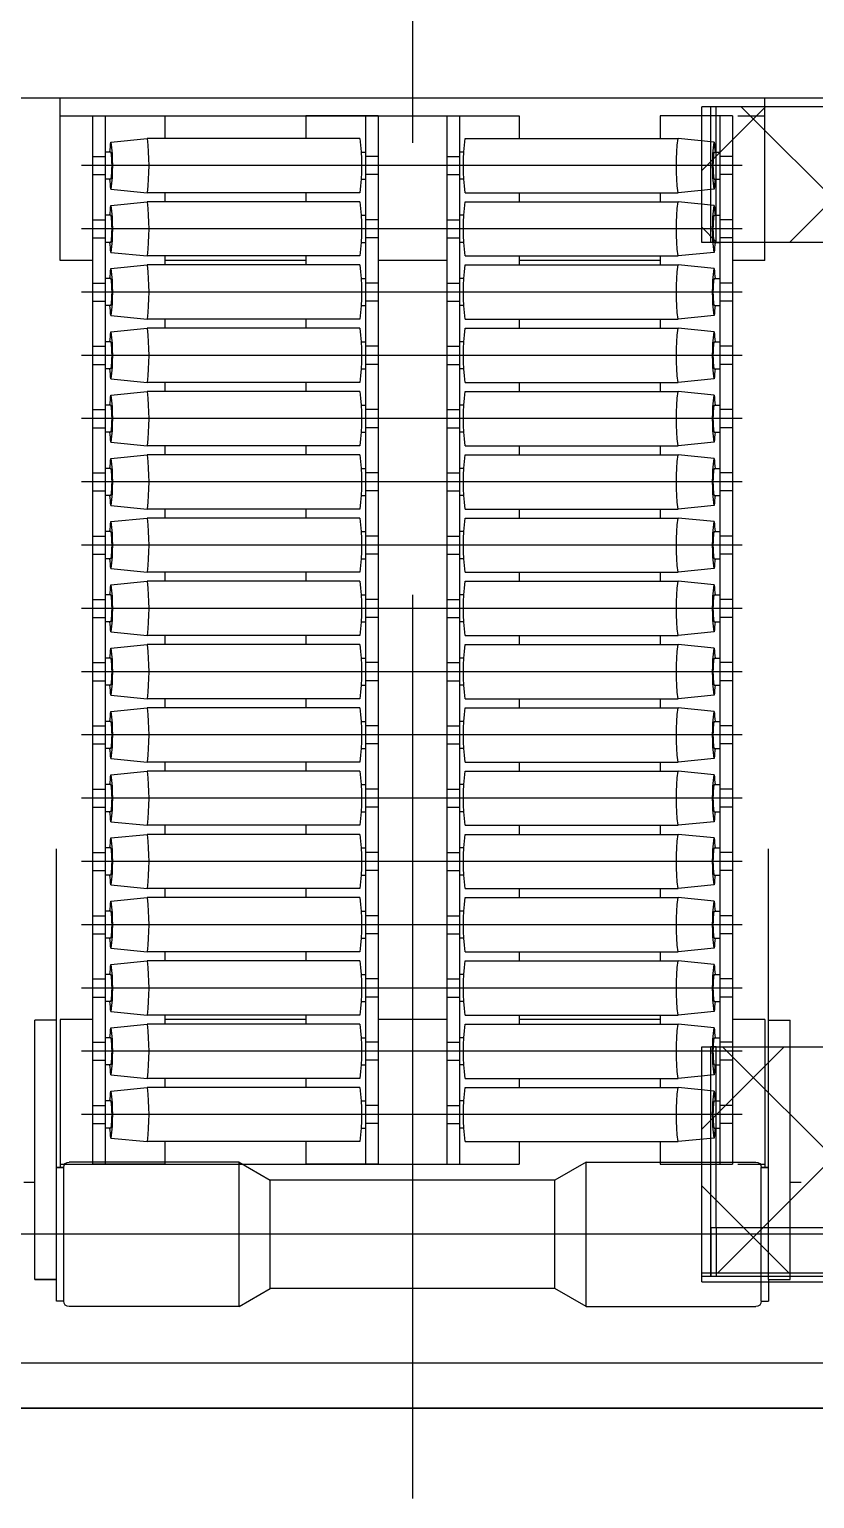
# Model space of a CAD drawing. Header units: millimetres. Extents: x -5 to 1510635, y -6 to 71285.
# Drawn here: x 260036 to 260470, y 33059 to 33872 of the extents above; entities that cross this region are included whole.
import ezdxf

# ---------------------------------------------------------------- set-up
doc = ezdxf.new("R2010")
doc.units = ezdxf.units.MM
doc.header["$LTSCALE"] = 1000
doc.linetypes.add('CENTER', pattern=[2, 1.25, -0.25, 0.25, -0.25])
doc.linetypes.add('HIDDEN', pattern=[0.375, 0.25, -0.125])
for name, color, linetype in [('MP-1', 1, 'CENTER'), ('MP-3', 3, 'Continuous'), ('MP-4', 4, 'HIDDEN'), ('MP-8', 8, 'Continuous'), ('MP-R', 1, 'Continuous')]:
    doc.layers.add(name, color=color, linetype=linetype)

# ---------------------------------------------------------------- blocks, each defined once
blk = doc.blocks.new('Centering Device')
at = {"layer": 'MP-R'}
h = blk.add_hatch(dxfattribs=at)
h.set_pattern_fill('ANSI37', color=256, scale=500, style=0)
h.set_pattern_definition([(45, (0, -2400), (-44.19417382415921, 44.19417382415922), []), (135, (0, -2400), (-44.19417382415922, -44.19417382415921), [])])
h.paths.add_polyline_path([(4360.000009424009, -74.99955201317425), (4360.000009424013, -199.999552013167), (4525.000009424016, -199.999552013167), (4525.000009424018, -644.9995520131738), (4360.000009424016, -644.9995520131745), (4360.000009424017, -719.9995520131743), (5149.999911347648, -719.999552013174), (5300.000009424014, -704.9995422055383), (5300.000009424011, -74.9995520131747)])
at = {"layer": 'MP-1'}
for p, q in [((4200.000008812844, -2450.017077479876), (4200.000008812844, 49.98292252012379)), ((4445.000766803063, -96.24285603543285), (3955.000766803063, -96.24285603543285)), ((4382.432010397275, -162.499530575953), (4016.820065876778, -162.499530575953)), ((4382.432010397275, -197.499530575953), (4016.820065876778, -197.499530575953)), ((4382.432010397275, -232.499530575953), (4016.820065876778, -232.499530575953)), ((4382.432010397275, -267.499530575953), (4016.820065876778, -267.499530575953)), ((4382.432010397275, -302.499530575953), (4016.820065876778, -302.499530575953)), ((4382.432010397275, -337.499530575953), (4016.820065876778, -337.499530575953)), ((4382.432010397275, -372.499530575953), (4016.820065876778, -372.499530575953)), ((4382.432010397275, -407.499530575953), (4016.820065876778, -407.499530575953)), ((4382.432010397275, -442.499530575953), (4016.820065876778, -442.499530575953)), ((4382.432010397275, -477.499530575953), (4016.820065876778, -477.499530575953)), ((4382.432010397275, -512.499530575953), (4016.820065876778, -512.499530575953)), ((4382.432010397275, -547.499530575953), (4016.820065876778, -547.499530575953)), ((4382.432010397275, -582.499530575953), (4016.820065876778, -582.499530575953)), ((4382.432010397275, -617.499530575953), (4016.820065876778, -617.499530575953)), ((4382.432010397275, -652.499530575953), (4016.820065876778, -652.499530575953)), ((4382.432010397275, -687.499530575953), (4016.820065876778, -687.499530575953))]:
    blk.add_line(p, q, dxfattribs=at)
at = {"layer": 'MP-3'}
for p, q in [((4104.000766803063, -56.24285603543285), (4010.000773935248, -56.24285603543285)), ((4104.000766803063, -56.24285603543285), (4121.321274878766, -66.24285603543285)), ((4296.000766803063, -56.24285603543285), (4278.68025872736, -66.24285603543285)), ((4296.000766803063, -56.24285603543285), (4390.000773935248, -56.24285603543285)), ((4007.000759670878, -59.24285603543285), (4003.000759670878, -59.24285603543285)), ((4003.000759670878, -59.24285603543285), (4003.000759670878, -71.24285603543285)), ((4007.000773935248, -59.24285603543285), (4007.000773935248, -133.2428560354329)), ((4393.000773935248, -59.24285603543285), (4393.000773935248, -133.2428560354329)), ((4393.000773935248, -59.24285603543285), (4397.000773935248, -59.24285603543285)), ((4397.000773935248, -71.24285603543285), (4397.000773935248, -59.24285603543285)), ((3991.001220359369, -71.24285603543285), (3991.001220359369, -214.6788583713515)), ((3991.001220359369, -71.24285603543285), (4003.000759670878, -71.24285603543285)), ((4003.000759670878, -71.24285603543285), (3991.001220359369, -71.24285603543285)), ((4003.000759670878, -71.24285603543285), (4003.000759670878, -309.4999879196857)), ((4278.68025872736, -66.24285603543285), (4121.321274878766, -66.24285603543285)), ((4360.000009424009, -69.99955201313605), (5300.000009424013, -69.99955201313605)), ((4360.000009424009, -69.99955201313605), (4360.000009424013, -199.9995520131288)), ((4397.000773935248, -71.24285603543285), (4397.000773935248, -309.4999879196857)), ((4397.000773935248, -71.24285603543285), (4409.000313246815, -71.24285603543285)), ((4409.000313246815, -71.24285603543285), (4409.000313246815, -214.6788583713515)), ((4360.000009424009, -74.99955201313605), (5300.000009424013, -74.99955201313605)), ((3985.000816334115, -124.9995305757202), (3991.001220359369, -124.9995305757202)), ((3985.000816334115, -124.9997549852578), (3991.001220359369, -124.999754942417)), ((4104.000766803063, -136.2428560354329), (4121.321274878766, -126.2428560354329)), ((4278.68025872736, -126.2428560354329), (4121.321274878766, -126.2428560354329)), ((4296.000766803063, -136.2428560354329), (4278.68025872736, -126.2428560354329)), ((4409.000313246815, -124.9995305757202), (4415.000003961224, -124.9995305757202)), ((4409.000313246815, -124.9997519596818), (4415.000003961224, -124.9997519168701)), ((4003.000759670878, -133.2428560354329), (4007.000759670878, -133.2428560354329)), ((4007.000759670878, -133.2428560354329), (4003.000759670878, -133.2428560354329)), ((4005.000766084722, -214.999530575953), (4005.000766084722, -133.2428560354329)), ((4104.000766803063, -136.2428560354329), (4010.000773935248, -136.2428560354329)), ((4022.996028524842, -714.9995305760694), (4022.996028525016, -134.9995305758657)), ((4062.996028525016, -134.9995305758657), (4022.996028525016, -134.9995305758657)), ((4029.996028524842, -714.9995305760694), (4029.996028525016, -134.9995305758657)), ((4062.996028525016, -147.499530575953), (4062.996028525016, -134.9995305758657)), ((4180.996028524725, -134.9995305758948), (4140.996028524725, -134.9995305758948)), ((4140.996028524725, -147.499530575953), (4140.996028524725, -134.9995305758948)), ((4173.996028524842, -714.9995305760112), (4173.996028524725, -134.9995305758948)), ((4180.996028524842, -714.9995305760112), (4180.996028524725, -134.9995305758948)), ((4219.005505081284, -714.9995305760112), (4219.005505081459, -134.9995305758948)), ((4219.005505081459, -134.9995305758948), (4259.005505081459, -134.9995305758948)), ((4226.005505081284, -714.9995305760112), (4226.005505081459, -134.9995305758948)), ((4259.005505081459, -147.499530575953), (4259.005505081459, -134.9995305758948)), ((4296.000766803063, -136.2428560354329), (4390.000773935248, -136.2428560354329)), ((4337.00550508111, -134.9995305758657), (4377.00550508111, -134.9995305758657)), ((4337.00550508111, -147.499530575953), (4337.00550508111, -134.9995305758657)), ((4370.005505081284, -714.9995305760694), (4370.00550508111, -134.9995305758657)), ((4377.005505081284, -714.9995305760694), (4377.00550508111, -134.9995305758657)), ((4397.000773935248, -133.2428560354329), (4393.000773935248, -133.2428560354329)), ((4393.000773935248, -133.2428560354329), (4397.000773935248, -133.2428560354329)), ((4395.000766084722, -214.999530575953), (4395.000766084722, -133.2428560354329)), ((4033.128429625842, -149.499530575953), (4053.090052495205, -147.499530575953)), ((4170.863627424191, -147.499530575953), (4053.090052495205, -147.499530575953)), ((4229.137906181935, -147.499530575953), (4346.911481110979, -147.499530575953)), ((4366.873103980284, -149.499530575953), (4346.911481110979, -147.499530575953)), ((4022.996028525016, -157.499530575953), (4029.996028525016, -157.499530575953)), ((4033.128429625842, -154.999530575953), (4029.996028525016, -154.999530575953)), ((4171.560888808996, -154.999530575953), (4173.996028525016, -154.999530575953)), ((4180.996028525016, -157.499530575953), (4173.996028525016, -157.499530575953)), ((4219.00550508111, -157.499530575953), (4226.00550508111, -157.499530575953)), ((4228.440644797131, -154.999530575953), (4226.00550508111, -154.999530575953)), ((4366.873103980284, -154.999530575953), (4370.00550508111, -154.999530575953)), ((4377.00550508111, -157.499530575953), (4370.00550508111, -157.499530575953)), ((4022.996028525016, -167.499530575953), (4029.996028525016, -167.499530575953)), ((4033.128429625842, -169.999530575953), (4029.996028525016, -169.999530575953)), ((4171.560888808996, -169.999530575953), (4173.996028525016, -169.999530575953)), ((4180.996028525016, -167.499530575953), (4173.996028525016, -167.499530575953)), ((4219.00550508111, -167.499530575953), (4226.00550508111, -167.499530575953)), ((4228.440644797131, -169.999530575953), (4226.00550508111, -169.999530575953)), ((4366.873103980284, -169.999530575953), (4370.00550508111, -169.999530575953)), ((4377.00550508111, -167.499530575953), (4370.00550508111, -167.499530575953)), ((4033.128429625842, -175.499530575953), (4053.090052495205, -177.499530575953)), ((4170.863627424191, -177.499530575953), (4053.090052495205, -177.499530575953)), ((4062.996028525016, -182.499530575953), (4062.996028525016, -177.499530575953)), ((4140.996028524725, -182.499530575953), (4140.996028524725, -177.499530575953)), ((4229.137906181935, -177.499530575953), (4346.911481110979, -177.499530575953)), ((4259.005505081459, -182.499530575953), (4259.005505081459, -177.499530575953)), ((4337.00550508111, -182.499530575953), (4337.00550508111, -177.499530575953)), ((4366.873103980284, -175.499530575953), (4346.911481110979, -177.499530575953)), ((4033.128429625842, -184.499530575953), (4053.090052495205, -182.499530575953)), ((4170.863627424191, -182.499530575953), (4053.090052495205, -182.499530575953)), ((4229.137906181935, -182.499530575953), (4346.911481110979, -182.499530575953)), ((4366.873103980284, -184.499530575953), (4346.911481110979, -182.499530575953)), ((4022.996028525016, -192.499530575953), (4029.996028525016, -192.499530575953)), ((4033.128429625842, -189.999530575953), (4029.996028525016, -189.999530575953)), ((4171.560888808996, -189.999530575953), (4173.996028525016, -189.999530575953)), ((4180.996028525016, -192.499530575953), (4173.996028525016, -192.499530575953)), ((4219.00550508111, -192.499530575953), (4226.00550508111, -192.499530575953)), ((4228.440644797131, -189.999530575953), (4226.00550508111, -189.999530575953)), ((4366.873103980284, -189.999530575953), (4370.00550508111, -189.999530575953)), ((4377.00550508111, -192.499530575953), (4370.00550508111, -192.499530575953)), ((4022.996028525016, -202.499530575953), (4029.996028525016, -202.499530575953)), ((4180.996028525016, -202.499530575953), (4173.996028525016, -202.499530575953)), ((4219.00550508111, -202.499530575953), (4226.00550508111, -202.499530575953)), ((4360.000009424013, -199.9995520131288), (4525.000009424017, -199.9995520131288)), ((4368.000009424006, -199.9995520131361), (4365.00000942402, -199.9995520131361)), ((4377.00550508111, -202.499530575953), (4370.00550508111, -202.499530575953)), ((4033.128429625842, -204.999530575953), (4029.996028525016, -204.999530575953)), ((4033.128429625842, -210.499530575953), (4053.090052495205, -212.499530575953)), ((4171.560888808996, -204.999530575953), (4173.996028525016, -204.999530575953)), ((4228.440644797131, -204.999530575953), (4226.00550508111, -204.999530575953)), ((4366.873103980284, -210.499530575953), (4346.911481110979, -212.499530575953)), ((4366.873103980284, -204.999530575953), (4370.00550508111, -204.999530575953)), ((4003.000759670878, -214.6788583713515), (3991.001220359369, -214.6788583713515)), ((4022.996028525016, -214.999530575953), (4005.000766084722, -214.999530575953)), ((4033.128429625842, -219.499530575953), (4053.090052495205, -217.499530575953)), ((4170.863627424191, -212.499530575953), (4053.090052495205, -212.499530575953)), ((4170.863627424191, -217.499530575953), (4053.090052495205, -217.499530575953)), ((4062.996028525016, -217.499530575953), (4062.996028525016, -212.499530575953)), ((4140.996028524725, -214.999530575953), (4062.996028525016, -214.999530575953)), ((4140.996028524725, -217.499530575953), (4140.996028524725, -212.499530575953)), ((4219.005505081401, -214.999530575953), (4180.996028524725, -214.999530575953)), ((4229.137906181935, -212.499530575953), (4346.911481110979, -212.499530575953)), ((4229.137906181935, -217.499530575953), (4346.911481110979, -217.499530575953)), ((4259.005505081401, -217.499530575953), (4259.005505081401, -212.499530575953)), ((4337.005505081168, -214.999530575953), (4259.005505081401, -214.999530575953)), ((4337.005505081168, -217.499530575953), (4337.005505081168, -212.499530575953)), ((4366.873103980284, -219.499530575953), (4346.911481110979, -217.499530575953)), ((4395.000766084722, -214.999530575953), (4377.005505081168, -214.999530575953)), ((4397.000773935248, -214.6788583713515), (4409.000313246815, -214.6788583713515)), ((4022.996028525016, -227.499530575953), (4029.996028525016, -227.499530575953)), ((4033.128429625842, -224.999530575953), (4029.996028525016, -224.999530575953)), ((4171.560888808996, -224.999530575953), (4173.996028525016, -224.999530575953)), ((4180.996028525016, -227.499530575953), (4173.996028525016, -227.499530575953)), ((4219.00550508111, -227.499530575953), (4226.00550508111, -227.499530575953)), ((4228.440644797131, -224.999530575953), (4226.00550508111, -224.999530575953)), ((4366.873103980284, -224.999530575953), (4370.00550508111, -224.999530575953)), ((4377.00550508111, -227.499530575953), (4370.00550508111, -227.499530575953)), ((4022.996028525016, -237.499530575953), (4029.996028525016, -237.499530575953)), ((4033.128429625842, -239.999530575953), (4029.996028525016, -239.999530575953)), ((4171.560888808996, -239.999530575953), (4173.996028525016, -239.999530575953)), ((4180.996028525016, -237.499530575953), (4173.996028525016, -237.499530575953)), ((4219.00550508111, -237.499530575953), (4226.00550508111, -237.499530575953)), ((4228.440644797131, -239.999530575953), (4226.00550508111, -239.999530575953)), ((4366.873103980284, -239.999530575953), (4370.00550508111, -239.999530575953)), ((4377.00550508111, -237.499530575953), (4370.00550508111, -237.499530575953)), ((4033.128429625842, -245.499530575953), (4053.090052495205, -247.499530575953)), ((4170.863627424191, -247.499530575953), (4053.090052495205, -247.499530575953)), ((4062.996028525016, -252.499530575953), (4062.996028525016, -247.499530575953)), ((4140.996028524725, -252.499530575953), (4140.996028524725, -247.499530575953)), ((4229.137906181935, -247.499530575953), (4346.911481110979, -247.499530575953)), ((4259.005505081401, -252.499530575953), (4259.005505081401, -247.499530575953)), ((4337.005505081168, -252.499530575953), (4337.005505081168, -247.499530575953)), ((4366.873103980284, -245.499530575953), (4346.911481110979, -247.499530575953)), ((4033.128429625842, -259.999530575953), (4029.996028525016, -259.999530575953)), ((4033.128429625842, -254.499530575953), (4053.090052495205, -252.499530575953)), ((4170.863627424191, -252.499530575953), (4053.090052495205, -252.499530575953)), ((4171.560888808996, -259.999530575953), (4173.996028525016, -259.999530575953)), ((4228.440644797131, -259.999530575953), (4226.00550508111, -259.999530575953)), ((4229.137906181935, -252.499530575953), (4346.911481110979, -252.499530575953)), ((4366.873103980284, -254.499530575953), (4346.911481110979, -252.499530575953)), ((4366.873103980284, -259.999530575953), (4370.00550508111, -259.999530575953)), ((4022.996028525016, -262.499530575953), (4029.996028525016, -262.499530575953)), ((4180.996028525016, -262.499530575953), (4173.996028525016, -262.499530575953)), ((4219.00550508111, -262.499530575953), (4226.00550508111, -262.499530575953)), ((4377.00550508111, -262.499530575953), (4370.00550508111, -262.499530575953)), ((4022.996028525016, -272.499530575953), (4029.996028525016, -272.499530575953)), ((4033.128429625842, -274.999530575953), (4029.996028525016, -274.999530575953)), ((4171.560888808996, -274.999530575953), (4173.996028525016, -274.999530575953)), ((4180.996028525016, -272.499530575953), (4173.996028525016, -272.499530575953)), ((4219.00550508111, -272.499530575953), (4226.00550508111, -272.499530575953)), ((4228.440644797131, -274.999530575953), (4226.00550508111, -274.999530575953)), ((4366.873103980284, -274.999530575953), (4370.00550508111, -274.999530575953)), ((4377.00550508111, -272.499530575953), (4370.00550508111, -272.499530575953)), ((4033.128429625842, -280.499530575953), (4053.090052495205, -282.499530575953)), ((4170.863627424191, -282.499530575953), (4053.090052495205, -282.499530575953)), ((4062.996028525016, -287.499530575953), (4062.996028525016, -282.499530575953)), ((4140.996028524725, -287.499530575953), (4140.996028524725, -282.499530575953)), ((4229.137906181935, -282.499530575953), (4346.911481110979, -282.499530575953)), ((4259.005505081401, -287.499530575953), (4259.005505081401, -282.499530575953)), ((4337.005505081168, -287.499530575953), (4337.005505081168, -282.499530575953)), ((4366.873103980284, -280.499530575953), (4346.911481110979, -282.499530575953)), ((4033.128429625842, -289.499530575953), (4053.090052495205, -287.499530575953)), ((4170.863627424191, -287.499530575953), (4053.090052495205, -287.499530575953)), ((4229.137906181935, -287.499530575953), (4346.911481110979, -287.499530575953)), ((4366.873103980284, -289.499530575953), (4346.911481110979, -287.499530575953)), ((4022.996028525016, -297.499530575953), (4029.996028525016, -297.499530575953)), ((4033.128429625842, -294.999530575953), (4029.996028525016, -294.999530575953)), ((4171.560888808996, -294.999530575953), (4173.996028525016, -294.999530575953)), ((4180.996028525016, -297.499530575953), (4173.996028525016, -297.499530575953)), ((4219.00550508111, -297.499530575953), (4226.00550508111, -297.499530575953)), ((4228.440644797131, -294.999530575953), (4226.00550508111, -294.999530575953)), ((4366.873103980284, -294.999530575953), (4370.00550508111, -294.999530575953)), ((4377.00550508111, -297.499530575953), (4370.00550508111, -297.499530575953)), ((4022.996028525016, -307.499530575953), (4029.996028525016, -307.499530575953)), ((4180.996028525016, -307.499530575953), (4173.996028525016, -307.499530575953)), ((4219.00550508111, -307.499530575953), (4226.00550508111, -307.499530575953)), ((4377.00550508111, -307.499530575953), (4370.00550508111, -307.499530575953)), ((4033.128429625842, -309.999530575953), (4029.996028525016, -309.999530575953)), ((4033.128429625842, -315.499530575953), (4053.090052495205, -317.499530575953)), ((4171.560888808996, -309.999530575953), (4173.996028525016, -309.999530575953)), ((4228.440644797131, -309.999530575953), (4226.00550508111, -309.999530575953)), ((4366.873103980284, -315.499530575953), (4346.911481110979, -317.499530575953)), ((4366.873103980284, -309.999530575953), (4370.00550508111, -309.999530575953)), ((4033.128429625842, -324.499530575953), (4053.090052495205, -322.499530575953)), ((4170.863627424191, -317.499530575953), (4053.090052495205, -317.499530575953)), ((4170.863627424191, -322.499530575953), (4053.090052495205, -322.499530575953)), ((4062.996028524958, -322.499530575953), (4062.996028524958, -317.499530575953)), ((4140.996028524725, -322.499530575953), (4140.996028524725, -317.499530575953)), ((4229.137906181935, -317.499530575953), (4346.911481110979, -317.499530575953)), ((4229.137906181935, -322.499530575953), (4346.911481110979, -322.499530575953)), ((4259.005505081401, -322.499530575953), (4259.005505081401, -317.499530575953)), ((4337.005505081168, -322.499530575953), (4337.005505081168, -317.499530575953)), ((4366.873103980284, -324.499530575953), (4346.911481110979, -322.499530575953)), ((4022.996028525016, -332.499530575953), (4029.996028525016, -332.499530575953)), ((4033.128429625842, -329.999530575953), (4029.996028525016, -329.999530575953)), ((4171.560888808996, -329.999530575953), (4173.996028525016, -329.999530575953)), ((4180.996028525016, -332.499530575953), (4173.996028525016, -332.499530575953)), ((4219.00550508111, -332.499530575953), (4226.00550508111, -332.499530575953)), ((4228.440644797131, -329.999530575953), (4226.00550508111, -329.999530575953)), ((4366.873103980284, -329.999530575953), (4370.00550508111, -329.999530575953)), ((4377.00550508111, -332.499530575953), (4370.00550508111, -332.499530575953)), ((4022.996028525016, -342.499530575953), (4029.996028525016, -342.499530575953)), ((4033.128429625842, -344.999530575953), (4029.996028525016, -344.999530575953)), ((4171.560888808996, -344.999530575953), (4173.996028525016, -344.999530575953)), ((4180.996028525016, -342.499530575953), (4173.996028525016, -342.499530575953)), ((4219.00550508111, -342.499530575953), (4226.00550508111, -342.499530575953)), ((4228.440644797131, -344.999530575953), (4226.00550508111, -344.999530575953)), ((4366.873103980284, -344.999530575953), (4370.00550508111, -344.999530575953)), ((4377.00550508111, -342.499530575953), (4370.00550508111, -342.499530575953)), ((4033.128429625842, -350.499530575953), (4053.090052495205, -352.499530575953)), ((4033.128429625842, -359.499530575953), (4053.090052495205, -357.499530575953)), ((4170.863627424191, -352.499530575953), (4053.090052495205, -352.499530575953)), ((4170.863627424191, -357.499530575953), (4053.090052495205, -357.499530575953)), ((4062.996028524958, -357.499530575953), (4062.996028524958, -352.499530575953)), ((4140.996028524783, -357.499530575953), (4140.996028524783, -352.499530575953)), ((4229.137906181935, -352.499530575953), (4346.911481110979, -352.499530575953)), ((4229.137906181935, -357.499530575953), (4346.911481110979, -357.499530575953)), ((4259.005505081401, -357.499530575953), (4259.005505081401, -352.499530575953)), ((4337.005505081168, -357.499530575953), (4337.005505081168, -352.499530575953)), ((4366.873103980284, -350.499530575953), (4346.911481110979, -352.499530575953)), ((4366.873103980284, -359.499530575953), (4346.911481110979, -357.499530575953)), ((4033.128429625842, -364.999530575953), (4029.996028525016, -364.999530575953)), ((4171.560888808996, -364.999530575953), (4173.996028525016, -364.999530575953)), ((4228.440644797131, -364.999530575953), (4226.00550508111, -364.999530575953)), ((4366.873103980284, -364.999530575953), (4370.00550508111, -364.999530575953)), ((4022.996028525016, -367.499530575953), (4029.996028525016, -367.499530575953)), ((4180.996028525016, -367.499530575953), (4173.996028525016, -367.499530575953)), ((4219.00550508111, -367.499530575953), (4226.00550508111, -367.499530575953)), ((4377.00550508111, -367.499530575953), (4370.00550508111, -367.499530575953)), ((4022.996028525016, -377.499530575953), (4029.996028525016, -377.499530575953)), ((4033.128429625842, -379.999530575953), (4029.996028525016, -379.999530575953)), ((4171.560888808996, -379.999530575953), (4173.996028525016, -379.999530575953)), ((4180.996028525016, -377.499530575953), (4173.996028525016, -377.499530575953)), ((4219.00550508111, -377.499530575953), (4226.00550508111, -377.499530575953)), ((4228.440644797131, -379.999530575953), (4226.00550508111, -379.999530575953)), ((4366.873103980284, -379.999530575953), (4370.00550508111, -379.999530575953)), ((4377.00550508111, -377.499530575953), (4370.00550508111, -377.499530575953)), ((4033.128429625842, -385.499530575953), (4053.090052495205, -387.499530575953)), ((4170.863627424191, -387.499530575953), (4053.090052495205, -387.499530575953)), ((4062.996028524958, -392.499530575953), (4062.996028524958, -387.499530575953)), ((4140.996028524783, -392.499530575953), (4140.996028524783, -387.499530575953)), ((4229.137906181935, -387.499530575953), (4346.911481110979, -387.499530575953)), ((4259.005505081401, -392.499530575953), (4259.005505081401, -387.499530575953)), ((4337.005505081168, -392.499530575953), (4337.005505081168, -387.499530575953)), ((4366.873103980284, -385.499530575953), (4346.911481110979, -387.499530575953)), ((4033.128429625842, -394.499530575953), (4053.090052495205, -392.499530575953)), ((4170.863627424191, -392.499530575953), (4053.090052495205, -392.499530575953)), ((4229.137906181935, -392.499530575953), (4346.911481110979, -392.499530575953)), ((4366.873103980284, -394.499530575953), (4346.911481110979, -392.499530575953)), ((4022.996028525016, -402.499530575953), (4029.996028525016, -402.499530575953)), ((4033.128429625842, -399.999530575953), (4029.996028525016, -399.999530575953)), ((4171.560888808996, -399.999530575953), (4173.996028525016, -399.999530575953)), ((4180.996028525016, -402.499530575953), (4173.996028525016, -402.499530575953)), ((4219.00550508111, -402.499530575953), (4226.00550508111, -402.499530575953)), ((4228.440644797131, -399.999530575953), (4226.00550508111, -399.999530575953)), ((4366.873103980284, -399.999530575953), (4370.00550508111, -399.999530575953)), ((4377.00550508111, -402.499530575953), (4370.00550508111, -402.499530575953)), ((4022.996028525016, -412.499530575953), (4029.996028525016, -412.499530575953)), ((4180.996028525016, -412.499530575953), (4173.996028525016, -412.499530575953)), ((4219.00550508111, -412.499530575953), (4226.00550508111, -412.499530575953)), ((4377.00550508111, -412.499530575953), (4370.00550508111, -412.499530575953)), ((4033.128429625842, -414.999530575953), (4029.996028525016, -414.999530575953)), ((4033.128429625842, -420.499530575953), (4053.090052495205, -422.499530575953)), ((4170.863627424191, -422.499530575953), (4053.090052495205, -422.499530575953)), ((4062.996028524958, -427.499530575953), (4062.996028524958, -422.499530575953)), ((4140.996028524783, -427.499530575953), (4140.996028524783, -422.499530575953)), ((4171.560888808996, -414.999530575953), (4173.996028525016, -414.999530575953)), ((4228.440644797131, -414.999530575953), (4226.00550508111, -414.999530575953)), ((4229.137906181935, -422.499530575953), (4346.911481110979, -422.499530575953)), ((4259.005505081343, -427.499530575953), (4259.005505081343, -422.499530575953)), ((4337.005505081226, -427.499530575953), (4337.005505081226, -422.499530575953)), ((4366.873103980284, -420.499530575953), (4346.911481110979, -422.499530575953)), ((4366.873103980284, -414.999530575953), (4370.00550508111, -414.999530575953)), ((4033.128429625842, -429.499530575953), (4053.090052495205, -427.499530575953)), ((4170.863627424191, -427.499530575953), (4053.090052495205, -427.499530575953)), ((4229.137906181935, -427.499530575953), (4346.911481110979, -427.499530575953)), ((4366.873103980284, -429.499530575953), (4346.911481110979, -427.499530575953)), ((4022.996028525016, -437.499530575953), (4029.996028525016, -437.499530575953)), ((4033.128429625842, -434.999530575953), (4029.996028525016, -434.999530575953)), ((4171.560888808996, -434.999530575953), (4173.996028525016, -434.999530575953)), ((4180.996028525016, -437.499530575953), (4173.996028525016, -437.499530575953)), ((4219.00550508111, -437.499530575953), (4226.00550508111, -437.499530575953)), ((4228.440644797131, -434.999530575953), (4226.00550508111, -434.999530575953)), ((4366.873103980284, -434.999530575953), (4370.00550508111, -434.999530575953)), ((4377.00550508111, -437.499530575953), (4370.00550508111, -437.499530575953)), ((4022.996028525016, -447.499530575953), (4029.996028525016, -447.499530575953)), ((4033.128429625842, -449.999530575953), (4029.996028525016, -449.999530575953)), ((4171.560888808996, -449.999530575953), (4173.996028525016, -449.999530575953)), ((4180.996028525016, -447.499530575953), (4173.996028525016, -447.499530575953)), ((4219.00550508111, -447.499530575953), (4226.00550508111, -447.499530575953)), ((4228.440644797131, -449.999530575953), (4226.00550508111, -449.999530575953)), ((4366.873103980284, -449.999530575953), (4370.00550508111, -449.999530575953)), ((4377.00550508111, -447.499530575953), (4370.00550508111, -447.499530575953)), ((4033.128429625842, -455.499530575953), (4053.090052495205, -457.499530575953)), ((4033.128429625842, -464.499530575953), (4053.090052495205, -462.499530575953)), ((4170.863627424191, -457.499530575953), (4053.090052495205, -457.499530575953)), ((4170.863627424191, -462.499530575953), (4053.090052495205, -462.499530575953)), ((4062.996028524958, -462.499530575953), (4062.996028524958, -457.499530575953)), ((4140.996028524783, -462.499530575953), (4140.996028524783, -457.499530575953)), ((4229.137906181935, -457.499530575953), (4346.911481110979, -457.499530575953)), ((4229.137906181935, -462.499530575953), (4346.911481110979, -462.499530575953)), ((4259.005505081343, -462.499530575953), (4259.005505081343, -457.499530575953)), ((4337.005505081226, -462.499530575953), (4337.005505081226, -457.499530575953)), ((4366.873103980284, -455.499530575953), (4346.911481110979, -457.499530575953)), ((4366.873103980284, -464.499530575953), (4346.911481110979, -462.499530575953)), ((4033.128429625842, -469.999530575953), (4029.996028525016, -469.999530575953)), ((4171.560888808996, -469.999530575953), (4173.996028525016, -469.999530575953)), ((4228.440644797131, -469.999530575953), (4226.00550508111, -469.999530575953)), ((4366.873103980284, -469.999530575953), (4370.00550508111, -469.999530575953)), ((4022.996028525016, -472.499530575953), (4029.996028525016, -472.499530575953)), ((4180.996028525016, -472.499530575953), (4173.996028525016, -472.499530575953)), ((4219.00550508111, -472.499530575953), (4226.00550508111, -472.499530575953)), ((4377.00550508111, -472.499530575953), (4370.00550508111, -472.499530575953)), ((4022.996028525016, -482.499530575953), (4029.996028525016, -482.499530575953)), ((4033.128429625842, -484.999530575953), (4029.996028525016, -484.999530575953)), ((4171.560888808996, -484.999530575953), (4173.996028525016, -484.999530575953)), ((4180.996028525016, -482.499530575953), (4173.996028525016, -482.499530575953)), ((4219.00550508111, -482.499530575953), (4226.00550508111, -482.499530575953)), ((4228.440644797131, -484.999530575953), (4226.00550508111, -484.999530575953)), ((4366.873103980284, -484.999530575953), (4370.00550508111, -484.999530575953)), ((4377.00550508111, -482.499530575953), (4370.00550508111, -482.499530575953)), ((4033.128429625842, -490.499530575953), (4053.090052495205, -492.499530575953)), ((4170.863627424191, -492.499530575953), (4053.090052495205, -492.499530575953)), ((4062.996028524958, -497.499530575953), (4062.996028524958, -492.499530575953)), ((4140.996028524783, -497.499530575953), (4140.996028524783, -492.499530575953)), ((4229.137906181935, -492.499530575953), (4346.911481110979, -492.499530575953)), ((4259.005505081343, -497.499530575953), (4259.005505081343, -492.499530575953)), ((4337.005505081226, -497.499530575953), (4337.005505081226, -492.499530575953)), ((4366.873103980284, -490.499530575953), (4346.911481110979, -492.499530575953)), ((4033.128429625842, -499.499530575953), (4053.090052495205, -497.499530575953)), ((4170.863627424191, -497.499530575953), (4053.090052495205, -497.499530575953)), ((4229.137906181935, -497.499530575953), (4346.911481110979, -497.499530575953)), ((4366.873103980284, -499.499530575953), (4346.911481110979, -497.499530575953)), ((4022.996028525016, -507.499530575953), (4029.996028525016, -507.499530575953)), ((4033.128429625842, -504.999530575953), (4029.996028525016, -504.999530575953)), ((4171.560888808996, -504.999530575953), (4173.996028525016, -504.999530575953)), ((4180.996028525016, -507.499530575953), (4173.996028525016, -507.499530575953)), ((4219.00550508111, -507.499530575953), (4226.00550508111, -507.499530575953)), ((4228.440644797131, -504.999530575953), (4226.00550508111, -504.999530575953)), ((4366.873103980284, -504.999530575953), (4370.00550508111, -504.999530575953)), ((4377.00550508111, -507.499530575953), (4370.00550508111, -507.499530575953)), ((4022.996028525016, -517.499530575953), (4029.996028525016, -517.499530575953)), ((4033.128429625842, -519.999530575953), (4029.996028525016, -519.999530575953)), ((4171.560888808996, -519.999530575953), (4173.996028525016, -519.999530575953)), ((4180.996028525016, -517.499530575953), (4173.996028525016, -517.499530575953)), ((4219.00550508111, -517.499530575953), (4226.00550508111, -517.499530575953)), ((4228.440644797131, -519.999530575953), (4226.00550508111, -519.999530575953)), ((4366.873103980284, -519.999530575953), (4370.00550508111, -519.999530575953)), ((4377.00550508111, -517.499530575953), (4370.00550508111, -517.499530575953)), ((4033.128429625842, -525.499530575953), (4053.090052495205, -527.499530575953)), ((4170.863627424191, -527.499530575953), (4053.090052495205, -527.499530575953)), ((4062.9960285249, -532.499530575953), (4062.9960285249, -527.499530575953)), ((4140.996028524783, -532.499530575953), (4140.996028524783, -527.499530575953)), ((4229.137906181935, -527.499530575953), (4346.911481110979, -527.499530575953)), ((4259.005505081343, -532.499530575953), (4259.005505081343, -527.499530575953)), ((4337.005505081226, -532.499530575953), (4337.005505081226, -527.499530575953)), ((4366.873103980284, -525.499530575953), (4346.911481110979, -527.499530575953)), ((4033.128429625842, -534.499530575953), (4053.090052495205, -532.499530575953)), ((4170.863627424191, -532.499530575953), (4053.090052495205, -532.499530575953)), ((4229.137906181935, -532.499530575953), (4346.911481110979, -532.499530575953)), ((4366.873103980284, -534.499530575953), (4346.911481110979, -532.499530575953)), ((4022.996028525016, -542.499530575953), (4029.996028525016, -542.499530575953)), ((4033.128429625842, -539.999530575953), (4029.996028525016, -539.999530575953)), ((4171.560888808996, -539.999530575953), (4173.996028525016, -539.999530575953)), ((4180.996028525016, -542.499530575953), (4173.996028525016, -542.499530575953)), ((4219.00550508111, -542.499530575953), (4226.00550508111, -542.499530575953)), ((4228.440644797131, -539.999530575953), (4226.00550508111, -539.999530575953)), ((4366.873103980284, -539.999530575953), (4370.00550508111, -539.999530575953)), ((4377.00550508111, -542.499530575953), (4370.00550508111, -542.499530575953)), ((4022.996028525016, -552.499530575953), (4029.996028525016, -552.499530575953)), ((4180.996028525016, -552.499530575953), (4173.996028525016, -552.499530575953)), ((4219.00550508111, -552.499530575953), (4226.00550508111, -552.499530575953)), ((4377.00550508111, -552.499530575953), (4370.00550508111, -552.499530575953)), ((4033.128429625842, -554.999530575953), (4029.996028525016, -554.999530575953)), ((4033.128429625842, -560.499530575953), (4053.090052495205, -562.499530575953)), ((4171.560888808996, -554.999530575953), (4173.996028525016, -554.999530575953)), ((4228.440644797131, -554.999530575953), (4226.00550508111, -554.999530575953)), ((4366.873103980284, -560.499530575953), (4346.911481110979, -562.499530575953)), ((4366.873103980284, -554.999530575953), (4370.00550508111, -554.999530575953)), ((4033.128429625842, -569.499530575953), (4053.090052495205, -567.499530575953)), ((4170.863627424191, -562.499530575953), (4053.090052495205, -562.499530575953)), ((4170.863627424191, -567.499530575953), (4053.090052495205, -567.499530575953)), ((4062.9960285249, -567.499530575953), (4062.9960285249, -562.499530575953)), ((4140.996028524842, -567.499530575953), (4140.996028524842, -562.499530575953)), ((4229.137906181935, -562.499530575953), (4346.911481110979, -562.499530575953)), ((4229.137906181935, -567.499530575953), (4346.911481110979, -567.499530575953)), ((4259.005505081343, -567.499530575953), (4259.005505081343, -562.499530575953)), ((4337.005505081226, -567.499530575953), (4337.005505081226, -562.499530575953)), ((4366.873103980284, -569.499530575953), (4346.911481110979, -567.499530575953)), ((4033.128429625842, -574.999530575953), (4029.996028525016, -574.999530575953)), ((4171.560888808996, -574.999530575953), (4173.996028525016, -574.999530575953)), ((4228.440644797131, -574.999530575953), (4226.00550508111, -574.999530575953)), ((4366.873103980284, -574.999530575953), (4370.00550508111, -574.999530575953)), ((4022.996028525016, -577.499530575953), (4029.996028525016, -577.499530575953)), ((4180.996028525016, -577.499530575953), (4173.996028525016, -577.499530575953)), ((4219.00550508111, -577.499530575953), (4226.00550508111, -577.499530575953)), ((4377.00550508111, -577.499530575953), (4370.00550508111, -577.499530575953)), ((4022.996028525016, -587.499530575953), (4029.996028525016, -587.499530575953)), ((4033.128429625842, -589.999530575953), (4029.996028525016, -589.999530575953)), ((4171.560888808996, -589.999530575953), (4173.996028525016, -589.999530575953)), ((4180.996028525016, -587.499530575953), (4173.996028525016, -587.499530575953)), ((4219.00550508111, -587.499530575953), (4226.00550508111, -587.499530575953)), ((4228.440644797131, -589.999530575953), (4226.00550508111, -589.999530575953)), ((4366.873103980284, -589.999530575953), (4370.00550508111, -589.999530575953)), ((4377.00550508111, -587.499530575953), (4370.00550508111, -587.499530575953)), ((4033.128429625842, -595.499530575953), (4053.090052495205, -597.499530575953)), ((4170.863627424191, -597.499530575953), (4053.090052495205, -597.499530575953)), ((4062.9960285249, -602.499530575953), (4062.9960285249, -597.499530575953)), ((4140.996028524842, -602.499530575953), (4140.996028524842, -597.499530575953)), ((4229.137906181935, -597.499530575953), (4346.911481110979, -597.499530575953)), ((4259.005505081343, -602.499530575953), (4259.005505081343, -597.499530575953)), ((4337.005505081226, -602.499530575953), (4337.005505081226, -597.499530575953)), ((4366.873103980284, -595.499530575953), (4346.911481110979, -597.499530575953)), ((4033.128429625842, -604.499530575953), (4053.090052495205, -602.499530575953)), ((4170.863627424191, -602.499530575953), (4053.090052495205, -602.499530575953)), ((4229.137906181935, -602.499530575953), (4346.911481110979, -602.499530575953)), ((4366.873103980284, -604.499530575953), (4346.911481110979, -602.499530575953)), ((4022.996028525016, -612.499530575953), (4029.996028525016, -612.499530575953)), ((4033.128429625842, -609.999530575953), (4029.996028525016, -609.999530575953)), ((4171.560888808996, -609.999530575953), (4173.996028525016, -609.999530575953)), ((4180.996028525016, -612.499530575953), (4173.996028525016, -612.499530575953)), ((4219.00550508111, -612.499530575953), (4226.00550508111, -612.499530575953)), ((4228.440644797131, -609.999530575953), (4226.00550508111, -609.999530575953)), ((4366.873103980284, -609.999530575953), (4370.00550508111, -609.999530575953)), ((4377.00550508111, -612.499530575953), (4370.00550508111, -612.499530575953)), ((4022.996028525016, -622.499530575953), (4029.996028525016, -622.499530575953)), ((4033.128429625842, -624.999530575953), (4029.996028525016, -624.999530575953)), ((4171.560888808996, -624.999530575953), (4173.996028525016, -624.999530575953)), ((4180.996028525016, -622.499530575953), (4173.996028525016, -622.499530575953)), ((4219.00550508111, -622.499530575953), (4226.00550508111, -622.499530575953)), ((4228.440644797131, -624.999530575953), (4226.00550508111, -624.999530575953)), ((4366.873103980284, -624.999530575953), (4370.00550508111, -624.999530575953)), ((4377.00550508111, -622.499530575953), (4370.00550508111, -622.499530575953)), ((4033.128429625842, -630.499530575953), (4053.090052495205, -632.499530575953)), ((4170.863627424191, -632.499530575953), (4053.090052495205, -632.499530575953)), ((4062.9960285249, -637.499530575953), (4062.9960285249, -632.499530575953)), ((4140.996028524842, -637.499530575953), (4140.996028524842, -632.499530575953)), ((4229.137906181935, -632.499530575953), (4346.911481110979, -632.499530575953)), ((4259.005505081284, -637.499530575953), (4259.005505081284, -632.499530575953)), ((4337.005505081284, -637.499530575953), (4337.005505081284, -632.499530575953)), ((4366.873103980284, -630.499530575953), (4346.911481110979, -632.499530575953)), ((4005.000766084722, -635.0015236749477), (4005.000766084722, -725.0015236749477)), ((4022.9960285249, -635.0015236749477), (4005.000766084722, -635.0015236749477)), ((4033.128429625842, -639.499530575953), (4053.090052495205, -637.499530575953)), ((4170.863627424191, -637.499530575953), (4053.090052495205, -637.499530575953)), ((4140.996028524842, -635.0015236749769), (4062.9960285249, -635.0015236749477)), ((4219.005505081284, -635.0015236749769), (4180.996028524842, -635.0015236749769)), ((4229.137906181935, -637.499530575953), (4346.911481110979, -637.499530575953)), ((4337.005505081284, -635.0015236749769), (4259.005505081284, -635.0015236749769)), ((4366.873103980284, -639.499530575953), (4346.911481110979, -637.499530575953)), ((4395.000766084722, -635.0015236749769), (4377.005505081284, -635.0015236749769)), ((4395.000766084722, -635.0015236749769), (4395.000766084722, -725.0015236749769)), ((4022.996028525016, -647.499530575953), (4029.996028525016, -647.499530575953)), ((4033.128429625842, -644.999530575953), (4029.996028525016, -644.999530575953)), ((4171.560888808996, -644.999530575953), (4173.996028525016, -644.999530575953)), ((4180.996028525016, -647.499530575953), (4173.996028525016, -647.499530575953)), ((4219.00550508111, -647.499530575953), (4226.00550508111, -647.499530575953)), ((4228.440644797131, -644.999530575953), (4226.00550508111, -644.999530575953)), ((4525.000009424017, -644.999552013136), (4360.000009424017, -644.999552013136)), ((4360.000009424017, -644.999552013136), (4360.000009424017, -719.999552013136)), ((4366.873103980284, -644.999530575953), (4370.00550508111, -644.999530575953)), ((4377.00550508111, -647.499530575953), (4370.00550508111, -647.499530575953)), ((4022.996028525016, -657.499530575953), (4029.996028525016, -657.499530575953)), ((4180.996028525016, -657.499530575953), (4173.996028525016, -657.499530575953)), ((4219.00550508111, -657.499530575953), (4226.00550508111, -657.499530575953)), ((4377.00550508111, -657.499530575953), (4370.00550508111, -657.499530575953)), ((4033.128429625842, -659.999530575953), (4029.996028525016, -659.999530575953)), ((4033.128429625842, -665.499530575953), (4053.090052495205, -667.499530575953)), ((4171.560888808996, -659.999530575953), (4173.996028525016, -659.999530575953)), ((4228.440644797131, -659.999530575953), (4226.00550508111, -659.999530575953)), ((4366.873103980284, -665.499530575953), (4346.911481110979, -667.499530575953)), ((4366.873103980284, -659.999530575953), (4370.00550508111, -659.999530575953)), ((4033.128429625842, -674.499530575953), (4053.090052495205, -672.499530575953)), ((4170.863627424191, -667.499530575953), (4053.090052495205, -667.499530575953)), ((4170.863627424191, -672.499530575953), (4053.090052495205, -672.499530575953)), ((4062.9960285249, -672.499530575953), (4062.9960285249, -667.499530575953)), ((4140.996028524842, -672.499530575953), (4140.996028524842, -667.499530575953)), ((4229.137906181935, -667.499530575953), (4346.911481110979, -667.499530575953)), ((4229.137906181935, -672.499530575953), (4346.911481110979, -672.499530575953)), ((4259.005505081284, -672.499530575953), (4259.005505081284, -667.499530575953)), ((4337.005505081284, -672.499530575953), (4337.005505081284, -667.499530575953)), ((4366.873103980284, -674.499530575953), (4346.911481110979, -672.499530575953)), ((4022.996028525016, -682.499530575953), (4029.996028525016, -682.499530575953)), ((4033.128429625842, -679.999530575953), (4029.996028525016, -679.999530575953)), ((4171.560888808996, -679.999530575953), (4173.996028525016, -679.999530575953)), ((4180.996028525016, -682.499530575953), (4173.996028525016, -682.499530575953)), ((4219.00550508111, -682.499530575953), (4226.00550508111, -682.499530575953)), ((4228.440644797131, -679.999530575953), (4226.00550508111, -679.999530575953)), ((4366.873103980284, -679.999530575953), (4370.00550508111, -679.999530575953)), ((4377.00550508111, -682.499530575953), (4370.00550508111, -682.499530575953)), ((4022.996028525016, -692.499530575953), (4029.996028525016, -692.499530575953)), ((4033.128429625842, -694.999530575953), (4029.996028525016, -694.999530575953)), ((4171.560888808996, -694.999530575953), (4173.996028525016, -694.999530575953)), ((4180.996028525016, -692.499530575953), (4173.996028525016, -692.499530575953)), ((4219.00550508111, -692.499530575953), (4226.00550508111, -692.499530575953)), ((4228.440644797131, -694.999530575953), (4226.00550508111, -694.999530575953)), ((4366.873103980284, -694.999530575953), (4370.00550508111, -694.999530575953)), ((4377.00550508111, -692.499530575953), (4370.00550508111, -692.499530575953)), ((4033.128429625842, -700.499530575953), (4053.090052495205, -702.499530575953)), ((4170.863627424191, -702.499530575953), (4053.090052495205, -702.499530575953)), ((4062.996028524842, -714.9995305760403), (4062.9960285249, -702.499530575953)), ((4140.996028524842, -714.9995305760112), (4140.996028524842, -702.499530575953)), ((4229.137906181935, -702.499530575953), (4346.911481110979, -702.499530575953)), ((4259.005505081284, -714.9995305760112), (4259.005505081284, -702.499530575953)), ((4337.005505081284, -714.9995305760403), (4337.005505081284, -702.499530575953)), ((4366.873103980284, -700.499530575953), (4346.911481110979, -702.499530575953)), ((4022.996028524842, -714.9995305760112), (4062.996028524842, -714.9995305760112)), ((4180.996028524842, -714.9995305760112), (4140.996028524842, -714.9995305760112)), ((4219.005505081284, -714.9995305760112), (4259.005505081284, -714.9995305760112)), ((4377.005505081284, -714.9995305760112), (4337.005505081284, -714.9995305760112)), ((5149.999911347651, -719.9995520131358), (4360.000009424017, -719.999552013136)), ((220.004755706109, -725.0000187185119), (5099.995627191794, -724.9999804287211))]:
    blk.add_line(p, q, dxfattribs=at)
blk.add_lwpolyline([(5320.000000000029, -2400), (0, -2400), (0, 0), (5320.000000000029, 0), (5320.000000000029, -2400)], dxfattribs=at)
blk.add_lwpolyline([(20, -2374.999999999998), (5300, -2374.999999999998), (5300, -24.99999999999818), (20, -24.99999999999818)], close=True, dxfattribs=at)
for centre, radius, start, end in [((4010.000773935248, -59.24285603543285), 3, 90, 180), ((4390.000773935248, -59.24285603543285), 3, 0, 90), ((4010.000773935248, -133.2428560354329), 3, 180, 270), ((4390.000773935248, -133.2428560354329), 3, 270, 0), ((4137.700870365155, -162.499530575953), 105.3773949297256, 172.9135891407846, 175.9186505770006), ((3928.555988886528, -162.499530575953), 105.3773949297256, 352.9135891407845, 7.086410859215452), ((3932.429543949856, -162.499530575953), 121.5893018419598, 352.9135891407845, 7.086410859215452), ((4050.203118878959, -162.499530575953), 121.5893018418455, 352.9135891407845, 7.086410859215452), ((4349.798414727167, -162.499530575953), 121.5893018418455, 172.9135891407846, 187.0864108592154), ((4467.57198965627, -162.499530575953), 121.5893018419598, 172.9135891407846, 187.0864108592154), ((4471.445544719598, -162.499530575953), 105.3773949297256, 172.9135891407846, 187.0864108592154), ((4262.300663240971, -162.499530575953), 105.3773949297256, 4.081349422999339, 7.086410859215452), ((3967.852935617226, -162.499530575953), 65.70494743984273, 353.4455920954887, 6.554407904511301), ((4432.148597988958, -162.499530575953), 65.70494743984273, 173.4455920954887, 186.5544079045113), ((4137.700870365155, -162.499530575953), 105.3773949297256, 184.0813494229994, 187.0864108592154), ((4262.300663240971, -162.499530575953), 105.3773949297256, 352.9135891407845, 355.9186505770007), ((4137.700870365155, -197.499530575953), 105.3773949297256, 172.9135891407846, 175.9186505770006), ((3928.555988886528, -197.499530575953), 105.3773949297256, 352.9135891407845, 7.086410859215452), ((3932.429543949856, -197.499530575953), 121.5893018419598, 352.9135891407845, 7.086410859215452), ((4050.203118878959, -197.499530575953), 121.5893018418455, 352.9135891407845, 7.086410859215452), ((4349.798414727167, -197.499530575953), 121.5893018418455, 172.9135891407846, 187.0864108592154), ((4467.57198965627, -197.499530575953), 121.5893018419598, 172.9135891407846, 187.0864108592154), ((4471.445544719598, -197.499530575953), 105.3773949297256, 172.9135891407846, 187.0864108592154), ((4262.300663240971, -197.499530575953), 105.3773949297256, 4.081349422999339, 7.086410859215452), ((3967.852935617226, -197.499530575953), 65.70494743984273, 353.4455920954887, 6.554407904511301), ((4432.148597988958, -197.499530575953), 65.70494743984273, 173.4455920954887, 186.5544079045113), ((4137.700870365155, -197.499530575953), 105.3773949297256, 184.0813494229994, 187.0864108592154), ((4262.300663240971, -197.499530575953), 105.3773949297256, 352.9135891407845, 355.9186505770007), ((3932.429543949856, -232.499530575953), 121.5893018419598, 352.9135891407845, 7.086410859215452), ((4050.203118878959, -232.499530575953), 121.5893018418455, 352.9135891407845, 7.086410859215452), ((4349.798414727167, -232.499530575953), 121.5893018418455, 172.9135891407846, 187.0864108592154), ((4467.57198965627, -232.499530575953), 121.5893018419598, 172.9135891407846, 187.0864108592154), ((4137.700870365155, -232.499530575953), 105.3773949297256, 172.9135891407846, 175.9186505770006), ((3928.555988886528, -232.499530575953), 105.3773949297256, 352.9135891407845, 7.086410859215452), ((3967.852935617226, -232.499530575953), 65.70494743984273, 353.4455920954887, 6.554407904511301), ((4471.445544719598, -232.499530575953), 105.3773949297256, 172.9135891407846, 187.0864108592154), ((4432.148597988958, -232.499530575953), 65.70494743984273, 173.4455920954887, 186.5544079045113), ((4262.300663240971, -232.499530575953), 105.3773949297256, 4.081349422999339, 7.086410859215452), ((4137.700870365155, -232.499530575953), 105.3773949297256, 184.0813494229994, 187.0864108592154), ((4262.300663240971, -232.499530575953), 105.3773949297256, 352.9135891407845, 355.9186505770007), ((4137.700870365155, -267.499530575953), 105.3773949297256, 172.9135891407846, 175.9186505770006), ((3928.555988886528, -267.499530575953), 105.3773949297256, 352.9135891407845, 7.086410859215452), ((3967.852935617226, -267.499530575953), 65.70494743984273, 353.4455920954887, 6.554407904511301), ((3932.429543949856, -267.499530575953), 121.5893018419598, 352.9135891407845, 7.086410859215452), ((4050.203118878959, -267.499530575953), 121.5893018418455, 352.9135891407845, 7.086410859215452), ((4349.798414727167, -267.499530575953), 121.5893018418455, 172.9135891407846, 187.0864108592154), ((4467.57198965627, -267.499530575953), 121.5893018419598, 172.9135891407846, 187.0864108592154), ((4471.445544719598, -267.499530575953), 105.3773949297256, 172.9135891407846, 187.0864108592154), ((4432.148597988958, -267.499530575953), 65.70494743984273, 173.4455920954887, 186.5544079045113), ((4262.300663240971, -267.499530575953), 105.3773949297256, 4.081349422999339, 7.086410859215452), ((4137.700870365155, -267.499530575953), 105.3773949297256, 184.0813494229994, 187.0864108592154), ((4262.300663240971, -267.499530575953), 105.3773949297256, 352.9135891407845, 355.9186505770007), ((4137.700870365155, -302.499530575953), 105.3773949297256, 172.9135891407846, 175.9186505770006), ((3928.555988886528, -302.499530575953), 105.3773949297256, 352.9135891407845, 7.086410859215452), ((3932.429543949856, -302.499530575953), 121.5893018419598, 352.9135891407845, 7.086410859215452), ((4050.203118878959, -302.499530575953), 121.5893018418455, 352.9135891407845, 7.086410859215452), ((4349.798414727167, -302.499530575953), 121.5893018418455, 172.9135891407846, 187.0864108592154), ((4467.57198965627, -302.499530575953), 121.5893018419598, 172.9135891407846, 187.0864108592154), ((4471.445544719598, -302.499530575953), 105.3773949297256, 172.9135891407846, 187.0864108592154), ((4262.300663240971, -302.499530575953), 105.3773949297256, 4.081349422999339, 7.086410859215452), ((3967.852935617226, -302.499530575953), 65.70494743984273, 353.4455920954887, 6.554407904511301), ((4432.148597988958, -302.499530575953), 65.70494743984273, 173.4455920954887, 186.5544079045113), ((4137.700870365155, -302.499530575953), 105.3773949297256, 184.0813494229994, 187.0864108592154), ((4262.300663240971, -302.499530575953), 105.3773949297256, 352.9135891407845, 355.9186505770007), ((4137.700870365155, -337.499530575953), 105.3773949297256, 172.9135891407846, 175.9186505770006), ((3928.555988886528, -337.499530575953), 105.3773949297256, 352.9135891407845, 7.086410859215452), ((3932.429543949856, -337.499530575953), 121.5893018419598, 352.9135891407845, 7.086410859215452), ((4050.203118878959, -337.499530575953), 121.5893018418455, 352.9135891407845, 7.086410859215452), ((4349.798414727167, -337.499530575953), 121.5893018418455, 172.9135891407846, 187.0864108592154), ((4467.57198965627, -337.499530575953), 121.5893018419598, 172.9135891407846, 187.0864108592154), ((4471.445544719598, -337.499530575953), 105.3773949297256, 172.9135891407846, 187.0864108592154), ((4262.300663240971, -337.499530575953), 105.3773949297256, 4.081349422999339, 7.086410859215452), ((3967.852935617226, -337.499530575953), 65.70494743984273, 353.4455920954887, 6.554407904511301), ((4432.148597988958, -337.499530575953), 65.70494743984273, 173.4455920954887, 186.5544079045113), ((4137.700870365155, -337.499530575953), 105.3773949297256, 184.0813494229994, 187.0864108592154), ((4262.300663240971, -337.499530575953), 105.3773949297256, 352.9135891407845, 355.9186505770007), ((3932.429543949856, -372.499530575953), 121.5893018419598, 352.9135891407845, 7.086410859215452), ((4050.203118878959, -372.499530575953), 121.5893018418455, 352.9135891407845, 7.086410859215452), ((4349.798414727167, -372.499530575953), 121.5893018418455, 172.9135891407846, 187.0864108592154), ((4467.57198965627, -372.499530575953), 121.5893018419598, 172.9135891407846, 187.0864108592154), ((4137.700870365155, -372.499530575953), 105.3773949297256, 172.9135891407846, 175.9186505770006), ((3928.555988886528, -372.499530575953), 105.3773949297256, 352.9135891407845, 7.086410859215452), ((3967.852935617226, -372.499530575953), 65.70494743984273, 353.4455920954887, 6.554407904511301), ((4471.445544719598, -372.499530575953), 105.3773949297256, 172.9135891407846, 187.0864108592154), ((4432.148597988958, -372.499530575953), 65.70494743984273, 173.4455920954887, 186.5544079045113), ((4262.300663240971, -372.499530575953), 105.3773949297256, 4.081349422999339, 7.086410859215452), ((4137.700870365155, -372.499530575953), 105.3773949297256, 184.0813494229994, 187.0864108592154), ((4262.300663240971, -372.499530575953), 105.3773949297256, 352.9135891407845, 355.9186505770007), ((4137.700870365155, -407.499530575953), 105.3773949297256, 172.9135891407846, 175.9186505770006), ((3928.555988886528, -407.499530575953), 105.3773949297256, 352.9135891407845, 7.086410859215452), ((3932.429543949856, -407.499530575953), 121.5893018419598, 352.9135891407845, 7.086410859215452), ((4050.203118878959, -407.499530575953), 121.5893018418455, 352.9135891407845, 7.086410859215452), ((4349.798414727167, -407.499530575953), 121.5893018418455, 172.9135891407846, 187.0864108592154), ((4467.57198965627, -407.499530575953), 121.5893018419598, 172.9135891407846, 187.0864108592154), ((4471.445544719598, -407.499530575953), 105.3773949297256, 172.9135891407846, 187.0864108592154), ((4262.300663240971, -407.499530575953), 105.3773949297256, 4.081349422999339, 7.086410859215452), ((3967.852935617226, -407.499530575953), 65.70494743984273, 353.4455920954887, 6.554407904511301), ((4432.148597988958, -407.499530575953), 65.70494743984273, 173.4455920954887, 186.5544079045113), ((4137.700870365155, -407.499530575953), 105.3773949297256, 184.0813494229994, 187.0864108592154), ((4262.300663240971, -407.499530575953), 105.3773949297256, 352.9135891407845, 355.9186505770007), ((4137.700870365155, -442.499530575953), 105.3773949297256, 172.9135891407846, 175.9186505770006), ((3928.555988886528, -442.499530575953), 105.3773949297256, 352.9135891407845, 7.086410859215452), ((3932.429543949856, -442.499530575953), 121.5893018419598, 352.9135891407845, 7.086410859215452), ((4050.203118878959, -442.499530575953), 121.5893018418455, 352.9135891407845, 7.086410859215452), ((4349.798414727167, -442.499530575953), 121.5893018418455, 172.9135891407846, 187.0864108592154), ((4467.57198965627, -442.499530575953), 121.5893018419598, 172.9135891407846, 187.0864108592154), ((4471.445544719598, -442.499530575953), 105.3773949297256, 172.9135891407846, 187.0864108592154), ((4262.300663240971, -442.499530575953), 105.3773949297256, 4.081349422999339, 7.086410859215452), ((3967.852935617226, -442.499530575953), 65.70494743984273, 353.4455920954887, 6.554407904511301), ((4432.148597988958, -442.499530575953), 65.70494743984273, 173.4455920954887, 186.5544079045113), ((4137.700870365155, -442.499530575953), 105.3773949297256, 184.0813494229994, 187.0864108592154), ((4262.300663240971, -442.499530575953), 105.3773949297256, 352.9135891407845, 355.9186505770007), ((3932.429543949856, -477.499530575953), 121.5893018419598, 352.9135891407845, 7.086410859215452), ((4050.203118878959, -477.499530575953), 121.5893018418455, 352.9135891407845, 7.086410859215452), ((4349.798414727167, -477.499530575953), 121.5893018418455, 172.9135891407846, 187.0864108592154), ((4467.57198965627, -477.499530575953), 121.5893018419598, 172.9135891407846, 187.0864108592154), ((4137.700870365155, -477.499530575953), 105.3773949297256, 172.9135891407846, 175.9186505770006), ((3928.555988886528, -477.499530575953), 105.3773949297256, 352.9135891407845, 7.086410859215452), ((3967.852935617226, -477.499530575953), 65.70494743984273, 353.4455920954887, 6.554407904511301), ((4471.445544719598, -477.499530575953), 105.3773949297256, 172.9135891407846, 187.0864108592154), ((4432.148597988958, -477.499530575953), 65.70494743984273, 173.4455920954887, 186.5544079045113), ((4262.300663240971, -477.499530575953), 105.3773949297256, 4.081349422999339, 7.086410859215452), ((4137.700870365155, -477.499530575953), 105.3773949297256, 184.0813494229994, 187.0864108592154), ((4262.300663240971, -477.499530575953), 105.3773949297256, 352.9135891407845, 355.9186505770007), ((4137.700870365155, -512.499530575953), 105.3773949297256, 172.9135891407846, 175.9186505770006), ((3928.555988886528, -512.499530575953), 105.3773949297256, 352.9135891407845, 7.086410859215452), ((3932.429543949856, -512.499530575953), 121.5893018419598, 352.9135891407845, 7.086410859215452), ((4050.203118878959, -512.499530575953), 121.5893018418455, 352.9135891407845, 7.086410859215452), ((4349.798414727167, -512.499530575953), 121.5893018418455, 172.9135891407846, 187.0864108592154), ((4467.57198965627, -512.499530575953), 121.5893018419598, 172.9135891407846, 187.0864108592154), ((4471.445544719598, -512.499530575953), 105.3773949297256, 172.9135891407846, 187.0864108592154), ((4262.300663240971, -512.499530575953), 105.3773949297256, 4.081349422999339, 7.086410859215452), ((3967.852935617226, -512.499530575953), 65.70494743984273, 353.4455920954887, 6.554407904511301), ((4432.148597988958, -512.499530575953), 65.70494743984273, 173.4455920954887, 186.5544079045113), ((4137.700870365155, -512.499530575953), 105.3773949297256, 184.0813494229994, 187.0864108592154), ((4262.300663240971, -512.499530575953), 105.3773949297256, 352.9135891407845, 355.9186505770007), ((4137.700870365155, -547.499530575953), 105.3773949297256, 172.9135891407846, 175.9186505770006), ((3928.555988886528, -547.499530575953), 105.3773949297256, 352.9135891407845, 7.086410859215452), ((3932.429543949856, -547.499530575953), 121.5893018419598, 352.9135891407845, 7.086410859215452), ((4050.203118878959, -547.499530575953), 121.5893018418455, 352.9135891407845, 7.086410859215452), ((4349.798414727167, -547.499530575953), 121.5893018418455, 172.9135891407846, 187.0864108592154), ((4467.57198965627, -547.499530575953), 121.5893018419598, 172.9135891407846, 187.0864108592154), ((4471.445544719598, -547.499530575953), 105.3773949297256, 172.9135891407846, 187.0864108592154), ((4262.300663240971, -547.499530575953), 105.3773949297256, 4.081349422999339, 7.086410859215452), ((3967.852935617226, -547.499530575953), 65.70494743984273, 353.4455920954887, 6.554407904511301), ((4432.148597988958, -547.499530575953), 65.70494743984273, 173.4455920954887, 186.5544079045113), ((4137.700870365155, -547.499530575953), 105.3773949297256, 184.0813494229994, 187.0864108592154), ((4262.300663240971, -547.499530575953), 105.3773949297256, 352.9135891407845, 355.9186505770007), ((3932.429543949856, -582.499530575953), 121.5893018419598, 352.9135891407845, 7.086410859215452), ((4050.203118878959, -582.499530575953), 121.5893018418455, 352.9135891407845, 7.086410859215452), ((4349.798414727167, -582.499530575953), 121.5893018418455, 172.9135891407846, 187.0864108592154), ((4467.57198965627, -582.499530575953), 121.5893018419598, 172.9135891407846, 187.0864108592154), ((4137.700870365155, -582.499530575953), 105.3773949297256, 172.9135891407846, 175.9186505770006), ((3928.555988886528, -582.499530575953), 105.3773949297256, 352.9135891407845, 7.086410859215452), ((3967.852935617226, -582.499530575953), 65.70494743984273, 353.4455920954887, 6.554407904511301), ((4471.445544719598, -582.499530575953), 105.3773949297256, 172.9135891407846, 187.0864108592154), ((4432.148597988958, -582.499530575953), 65.70494743984273, 173.4455920954887, 186.5544079045113), ((4262.300663240971, -582.499530575953), 105.3773949297256, 4.081349422999339, 7.086410859215452), ((4137.700870365155, -582.499530575953), 105.3773949297256, 184.0813494229994, 187.0864108592154), ((4262.300663240971, -582.499530575953), 105.3773949297256, 352.9135891407845, 355.9186505770007), ((4137.700870365155, -617.499530575953), 105.3773949297256, 172.9135891407846, 175.9186505770006), ((3928.555988886528, -617.499530575953), 105.3773949297256, 352.9135891407845, 7.086410859215452), ((3932.429543949856, -617.499530575953), 121.5893018419598, 352.9135891407845, 7.086410859215452), ((4050.203118878959, -617.499530575953), 121.5893018418455, 352.9135891407845, 7.086410859215452), ((4349.798414727167, -617.499530575953), 121.5893018418455, 172.9135891407846, 187.0864108592154), ((4467.57198965627, -617.499530575953), 121.5893018419598, 172.9135891407846, 187.0864108592154), ((4471.445544719598, -617.499530575953), 105.3773949297256, 172.9135891407846, 187.0864108592154), ((4262.300663240971, -617.499530575953), 105.3773949297256, 4.081349422999339, 7.086410859215452), ((3967.852935617226, -617.499530575953), 65.70494743984273, 353.4455920954887, 6.554407904511301), ((4432.148597988958, -617.499530575953), 65.70494743984273, 173.4455920954887, 186.5544079045113), ((4137.700870365155, -617.499530575953), 105.3773949297256, 184.0813494229994, 187.0864108592154), ((4262.300663240971, -617.499530575953), 105.3773949297256, 352.9135891407845, 355.9186505770007), ((4137.700870365155, -652.499530575953), 105.3773949297256, 172.9135891407846, 175.9186505770006), ((3928.555988886528, -652.499530575953), 105.3773949297256, 352.9135891407845, 7.086410859215452), ((3932.429543949856, -652.499530575953), 121.5893018419598, 352.9135891407845, 7.086410859215452), ((4050.203118878959, -652.499530575953), 121.5893018418455, 352.9135891407845, 7.086410859215452), ((4349.798414727167, -652.499530575953), 121.5893018418455, 172.9135891407846, 187.0864108592154), ((4467.57198965627, -652.499530575953), 121.5893018419598, 172.9135891407846, 187.0864108592154), ((4471.445544719598, -652.499530575953), 105.3773949297256, 172.9135891407846, 187.0864108592154), ((4262.300663240971, -652.499530575953), 105.3773949297256, 4.081349422999339, 7.086410859215452), ((3967.852935617226, -652.499530575953), 65.70494743984273, 353.4455920954887, 6.554407904511301), ((4432.148597988958, -652.499530575953), 65.70494743984273, 173.4455920954887, 186.5544079045113), ((4137.700870365155, -652.499530575953), 105.3773949297256, 184.0813494229994, 187.0864108592154), ((4262.300663240971, -652.499530575953), 105.3773949297256, 352.9135891407845, 355.9186505770007), ((4137.700870365155, -687.499530575953), 105.3773949297256, 172.9135891407846, 175.9186505770006), ((3928.555988886528, -687.499530575953), 105.3773949297256, 352.9135891407845, 7.086410859215452), ((3932.429543949856, -687.499530575953), 121.5893018419598, 352.9135891407845, 7.086410859215452), ((4050.203118878959, -687.499530575953), 121.5893018418455, 352.9135891407845, 7.086410859215452), ((4349.798414727167, -687.499530575953), 121.5893018418455, 172.9135891407846, 187.0864108592154), ((4467.57198965627, -687.499530575953), 121.5893018419598, 172.9135891407846, 187.0864108592154), ((4471.445544719598, -687.499530575953), 105.3773949297256, 172.9135891407846, 187.0864108592154), ((4262.300663240971, -687.499530575953), 105.3773949297256, 4.081349422999339, 7.086410859215452), ((3967.852935617226, -687.499530575953), 65.70494743984273, 353.4455920954887, 6.554407904511301), ((4432.148597988958, -687.499530575953), 65.70494743984273, 173.4455920954887, 186.5544079045113), ((4137.700870365155, -687.499530575953), 105.3773949297256, 184.0813494229994, 187.0864108592154), ((4262.300663240971, -687.499530575953), 105.3773949297256, 352.9135891407845, 355.9186505770007)]:
    blk.add_arc(centre, radius, start, end, dxfattribs=at)
at = {"layer": 'MP-4'}
for p, q in [((4360.000009424006, -72.99955201313605), (5300.000009424013, -72.99955201313605)), ((4365.000009424013, -99.99955201313605), (4365.000009424013, -72.99955201313605)), ((4365.000009424013, -72.99955201313605), (4365.000009424013, -99.99955201313605)), ((4368.000009424013, -99.99955201313605), (4368.000009424013, -72.99955201313605)), ((4365.000009424013, -99.99955201313605), (5300.000009424013, -99.99955201313605)), ((4365.000009424013, -99.99955201313605), (4365.000009424013, -199.9995520131288)), ((4368.000009424013, -99.99955201313605), (4368.000009424006, -199.9995520131288)), ((4005.000766084722, -134.999530575953), (4395.000766084722, -134.999530575953)), ((4365.00000942402, -644.999552013136), (4365.000009424017, -719.999552013136)), ((4368.000009424017, -644.999552013136), (4368.000009424009, -719.999552013136)), ((4005.000766084722, -715.0015236749477), (4395.000766084722, -715.0015236749769))]:
    blk.add_line(p, q, dxfattribs=at)
at = {"layer": 'MP-R'}
for p, q in [((4104.000766803063, -56.24285603543285), (4104.000766803063, -136.2428560354329)), ((4296.000766803063, -56.24285603543285), (4296.000766803063, -136.2428560354329)), ((4121.321274878766, -66.24285603543285), (4121.321274878766, -126.2428560354329)), ((4278.68025872736, -66.24285603543285), (4278.68025872736, -126.2428560354329))]:
    blk.add_line(p, q, dxfattribs=at)

msp = doc.modelspace()

# ---------------------------------------------------------------- linework, layer by layer
at = {"layer": 'MP-8'}
msp.add_line((261367.665250579, 33108.79177639436), (256047.6652505785, 33108.79177639436), dxfattribs=at)

# ---------------------------------------------------------------- block references
at = {"xscale": -1, "rotation": 180}
msp.add_blockref('Centering Device', (256047.665250579, 33108.79177639436), dxfattribs=at)

doc.saveas('drawing.dxf')
